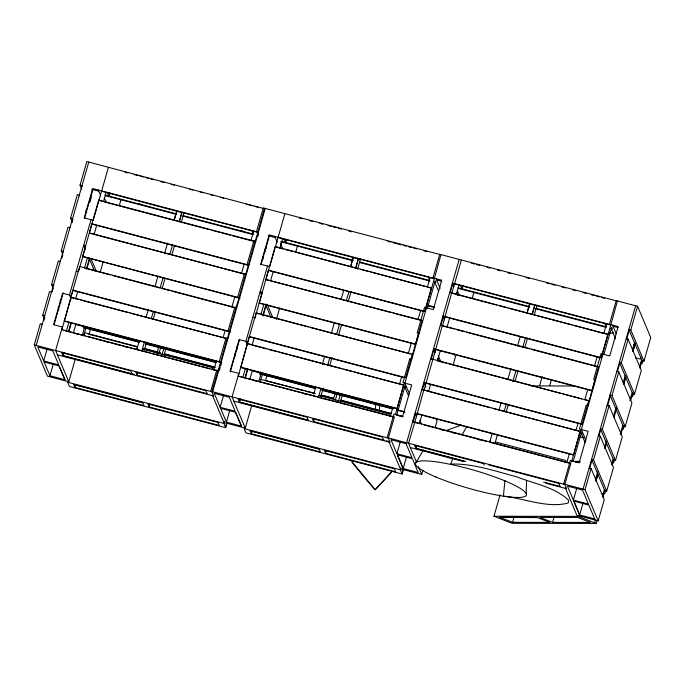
<?xml version="1.0" encoding="UTF-8"?>
<svg xmlns="http://www.w3.org/2000/svg" width="685" height="685" viewBox="0 0 685 685"><rect width="100%" height="100%" fill="white"/><g stroke="black" fill="none" stroke-linecap="round" stroke-linejoin="round"><path stroke-width="1.03" d="M375.517 410.272L375.628 403.867M379.541 410.306L379.627 404.972M526.183 493.577L526.568 480.288M504.982 480.416L503.364 496.146C524.676 498.38 546.673 508.441 568.156 503.064L568.661 500.29C554.713 486.949 534.291 483.884 516.901 476.871C495.246 471.22 473.335 463.394 450.704 464.045L452.579 459.121M634.644 345.343L635.706 345.617L642.033 360.627L643.977 361.141L630.799 329.905L628.856 329.399L635.269 344.581L634.199 344.307L634.644 345.343L632.829 351.67L635.218 343.279M75.23 359.265L68.774 381.759L47.419 376.133L34.25 344.906L40.321 323.74L42.264 324.245M44.011 318.088L42.778 315.16L49.551 291.527L51.495 292.041M53.216 288.411L51.563 284.506L58.345 260.882L60.289 261.387M62.874 254.734L61.222 250.83L68.003 227.197L69.947 227.711M72.25 222.043L70.598 218.138L77.379 194.506L79.314 195.019L79.674 195.867M81.695 189.094L80.042 185.19L86.824 161.557L264.607 208.771M36.194 345.411L88.767 162.071M43.986 320.332L44.799 317.472M52.137 291.887L53.002 288.873M61.796 258.219L62.66 255.197M72.028 222.514L72.901 219.491L72.541 218.652L70.598 218.138M43.686 360.944L37.778 346.935L52.839 350.908L58.747 364.908L43.686 360.944L47.145 348.87M54.098 324.613L63.174 292.923M84.538 218.335L89.452 201.167M89.607 201.21L92.852 189.908M91.028 219.697L69.433 295.029L71.077 298.934M216.323 361.26L213.866 369.832L218.104 370.945L220.561 362.374L64.296 321.179L70.906 297.162L227.334 338.741L235.965 307.702L79.7 266.508L71.368 295.543L62.635 293.24L53.61 324.707L62.344 327.01L55.605 350.532L68.774 381.759M235.965 307.702L239.005 298.035L82.577 256.455L98.726 200.131L254.991 241.325L245.787 274.411L241.548 273.289L244.143 264.23M70.778 298.574L61.838 329.75L218.104 370.945M229.184 331.334L72.918 290.14L70.906 297.162M78.681 271.003L85.685 246.566M248.218 264.958L91.953 223.764L89.358 232.823L245.787 274.411M93.297 220.048L108.341 167.577M49.936 375.765L44.123 361.98L59.184 365.944L64.998 379.738L49.936 375.765L53.404 363.701M66.419 330.958L68.877 322.387M75.65 298.754L77.662 291.733M84.443 268.1L87.32 258.048M94.093 234.424L96.696 225.365M106.141 192.416L103.469 201.732L98.726 200.131M68.449 331.634L71.103 322.378M86.413 268.922L89.358 258.639M68.765 331.942L71.403 322.738M86.935 268.529L89.863 258.305M134.38 374.524L62.9 355.661L63.765 352.647L62.9 355.661L131.811 373.959M109.891 192.982L109.009 196.064L107.742 193.05M73.483 332.593L75.812 324.467L84.546 326.771M100.258 271.971L103.204 261.704M119.284 205.611L121.057 199.446M82.371 335.068L84.118 328.98L83.382 327.233L139.269 341.961M83.673 335.813L85.993 327.713M84.127 335.171L84.555 332.73L137.599 346.713M89.136 333.938L90.574 328.92M74.939 387.41L73.663 384.405L142.677 402.592L143.953 405.606L74.939 387.41L75.804 384.396M136.623 349.47L137.257 347.8M144.501 342.029L141.812 350.831M179.239 221.794L181.842 212.367L257.825 232.403L255.154 241.719M137.959 372.22L137.103 375.226L135.827 372.212L205.911 390.69L207.187 393.704L136.452 375.072M181.431 221.786L184.094 212.538M149.133 406.967L147.866 403.962L217.95 422.44L219.217 425.445L149.133 406.967L149.998 403.953M211.948 369.652L212.521 367.657L142.437 349.179M225.117 330.607L223.096 337.628L224.791 338.073M231.89 306.974L234.775 296.922M250.924 240.598L253.596 231.29M57.403 354.796L213.669 395.99L211.87 391.726L217.941 370.559M220.561 362.374L227.172 338.356M239.005 298.035L245.624 274.017M257.825 232.403L264.444 208.386M212.658 391.777L265.232 208.437M219.354 370.499L220.176 367.648M220.724 365.739L221.546 362.887L221.186 362.04L219.243 361.526L226.024 337.893L227.959 338.407M257.74 236.642L258.545 233.842M220.15 407.301L214.242 393.301L229.304 397.266L235.212 411.274L220.15 407.301L223.61 395.236M230.271 371.998L239.639 339.289M261.011 264.693L265.926 247.533M266.08 247.576L269.607 235.246M267.501 266.063L245.898 341.395L247.542 345.3M223.884 423.416L67.618 382.221L69.416 386.486L225.682 427.68L223.884 423.416L224.466 421.369M241.968 377.084L238.303 376.116L247.371 343.519L403.799 385.107L400.417 384.208M412.593 354.453L256.164 312.874L247.842 341.901L239.099 339.597L230.083 371.073L238.817 373.376L232.069 396.898L245.247 428.125L223.892 422.491L212.367 395.168M254.854 318.397L275.199 246.497L431.627 288.077L427.389 286.964L430.06 277.648M241.06 366.518L249.391 336.498L405.657 377.692L412.43 354.068M259.504 302.179L262.158 292.932M269.65 280.542L265.986 279.574L268.417 270.13L424.683 311.324L431.464 287.691M269.762 266.405L284.806 213.943M226.41 422.131L220.587 408.337L235.649 412.31L241.471 426.104L226.41 422.131L229.869 410.067M225.519 427.294L226.675 423.261M225.682 427.68L227.129 422.645M245.341 368.753L242.884 377.324L262.501 382.495M254.126 338.099L252.114 345.12L266.551 348.922M263.785 304.414L260.908 314.466L298.026 324.253M273.161 271.722L270.566 280.781L315.931 292.743M279.942 248.09L282.605 238.782M244.913 377.992L247.568 368.744M262.877 315.28L266.123 303.977M245.53 377.281L247.867 369.104M263.108 315.913L266.037 305.69M308.284 420.325L239.365 402.026L240.23 399.012M286.364 239.348L285.482 242.43L284.207 239.416M249.948 378.951L252.277 370.833L261.011 373.137M260.591 371.981L260.017 373.984L315.896 388.712M245.247 428.125L251.695 405.623M276.432 319.356L279.668 308.07M295.757 251.977L297.521 245.812M258.836 381.434L260.583 375.337L259.846 373.59L315.734 388.326M260.137 382.17L262.458 374.078M265.6 380.295L267.039 375.286M251.404 433.776L250.136 430.762L319.15 448.958L320.417 451.963L251.404 433.776L252.268 430.754M320.974 388.395L318.354 397.463L337.833 402.352M355.703 268.16L358.306 258.733L434.299 278.769L426.027 307.599M384.328 440.258L313.567 421.583L314.432 418.586M357.596 269.179L360.558 258.904M325.606 453.333L324.33 450.328L394.414 468.797L395.69 471.811L325.606 453.333L326.471 450.319M392.788 407.618L390.33 416.189L350.189 405.606M401.581 376.964L399.569 383.985L354.196 372.032M411.24 343.288L408.354 353.332L410.05 353.785M420.616 310.596L418.013 319.655L393.267 313.131M233.868 401.162L390.133 442.356L388.335 438.092L394.406 416.925L238.303 376.116M240.76 367.545L397.026 408.739L403.636 384.713M259.213 303.207L415.478 344.401L422.088 320.383L265.986 279.574M434.299 278.769L440.909 254.743L263.288 207.923L256.515 231.556L258.45 232.069M395.391 414.451L404.381 383.095M411.12 359.591L418.715 333.098M426.498 307.822L404.895 383.146L409.425 393.884M396.726 415.059L405.169 385.621L405.905 387.367M427.346 308.259L435.198 280.901L435.934 282.648M396.906 453.744L390.998 439.736L406.059 443.709L411.968 457.708L396.906 453.744L400.348 441.722M406.599 442.741L459.173 259.401M415.478 413.851L413.021 422.422L412.67 421.575L570.87 463.283L564.8 484.449L566.606 488.722L545.902 483.259M424.272 383.198L422.26 390.219L421.9 389.371L580.272 431.464M433.93 349.513L431.045 359.565L430.694 358.717L589.057 400.811L585.675 399.92M443.306 316.83L440.703 325.88L440.352 325.041L598.553 366.74L591.943 390.767L435.677 349.573L442.287 325.546M452.751 283.881L450.079 293.197L449.72 292.349L608.092 334.443L604.701 333.552M400.348 469.782L244.083 428.587L245.881 432.851L402.146 474.046L400.348 469.782L400.93 467.735M421.806 415.11L419.348 423.681L414.767 422.474L423.844 389.885L428.587 391.477L430.6 384.456M424.006 390.27L435.677 349.573M455.491 294.216L451.663 292.863L442.45 325.94L447.031 327.147L449.625 318.088M451.826 293.248L461.27 260.3M406.616 456.501L403.157 468.566L418.218 472.539L412.404 458.744L397.343 454.78L403.157 468.566L397.454 454.968M401.984 473.66L403.14 469.627M402.146 474.046L403.302 470.013M440.258 350.771L437.373 360.824L446.654 363.273M459.078 285.14L456.407 294.456L496.616 305.056M465.278 461.425L415.838 448.392L416.703 445.37L415.838 448.392L465.209 461.502M462.829 285.705L461.947 288.787L460.68 285.782M388.832 441.534L400.357 468.857L421.712 474.482L422.868 470.449M435.249 427.277L437.013 421.112L435.78 418.184M453.102 364.994L455.465 356.782L454.224 353.854M472.222 298.335L473.986 292.17M490.195 440.524L489.638 442.459L492.267 433.34M494.818 443.82L497.438 434.752M532.168 314.518L534.771 305.099L610.763 325.127L602.201 354.993M534.36 314.509L537.031 305.27M597.123 520.412L596.258 523.443L512.038 523.314L493.962 516.25L500.118 494.776M539.6 385.783L542.212 376.664M549.695 385.638L551.459 379.473M512.611 522.33L549.807 522.381L537.049 517.398L499.862 517.346L512.611 522.33L514.05 517.303M564.877 462.384L565.459 460.38L495.375 441.902M566.803 462.555L569.261 453.984M576.034 430.351L578.046 423.33M584.827 399.697L587.704 389.645M594.486 366.013L597.08 356.953M606.525 324.014L603.853 333.33L573.953 325.443M552.598 522.39L590.367 522.441L577.618 517.458L539.848 517.406L552.598 522.39L554.328 516.353M417.225 413.903L573.491 455.097L580.109 431.079M588.894 400.425L582.122 424.058L423.912 382.35L425.924 387.128M607.929 334.057L601.156 357.681L442.947 315.982L444.548 319.775M610.763 325.127L617.373 301.109L439.753 254.289L432.98 277.913L441.714 280.216L433.288 309.611L424.554 307.308L417.191 332.97L419.134 333.484M571.581 461.767L580.846 429.461M587.584 405.948L595.179 379.464M602.963 354.179L581.36 429.512L585.889 440.249M573.191 461.425L581.633 431.978L582.37 433.725L580.298 433.185M603.819 354.625L611.662 327.259L612.399 329.005L610.326 328.466M573.371 500.101L567.463 486.093L582.524 490.066L588.432 504.074L573.371 500.101L576.821 488.08M583.063 489.107L635.637 305.767M589.494 468.788L591.951 460.217M599.015 435.583L600.736 429.563M610.395 395.879L607.518 405.931L607.158 405.083L609.102 405.597L622.271 436.825L615.498 460.457L613.554 459.943L600.377 428.716L602.321 429.23L615.498 460.457M617.459 371.244L619.771 363.187M629.215 330.247L626.544 339.554L626.193 338.707L628.128 339.221L641.306 370.448L634.524 394.08L632.589 393.567L619.411 362.339L621.355 362.853L634.524 394.08M565.296 487.891L576.821 515.223L598.176 520.848L585.007 489.621L591.078 468.454L589.134 467.941M593.535 459.875L591.592 459.37L604.761 490.597L606.704 491.111L593.535 459.875L600.308 436.251L598.365 435.737M602.321 429.23L609.102 405.597M611.979 395.545L610.035 395.031L623.213 426.258L625.157 426.772L611.979 395.545L618.76 371.912L616.817 371.398M621.355 362.853L628.128 339.221M630.799 329.905L637.581 306.281L616.226 300.647L609.444 324.279L618.187 326.582L609.753 355.969L601.019 353.666L593.664 379.327L595.599 379.841M583.089 502.867L579.621 514.932L594.683 518.905L588.869 505.11L573.807 501.137L579.621 514.932L573.919 501.334M634.053 344.264L634.644 342.209M632.392 350.634L634.199 344.307L632.469 350.36M595.333 480.014L597.671 471.837M604.41 448.324L606.456 441.174M613.486 416.634L616.115 407.438M623.144 382.906L625.199 375.748M595.77 481.033L597.834 473.84M605.189 448.144L606.662 443.007M614.025 417.319L616.38 409.099M623.444 384.431L625.799 376.211M596.087 480.801L597.834 474.714M623.804 384.157L625.833 377.067M640.895 357.039L640.304 359.094L635.286 357.767M594.614 522.801L595.479 519.769M602.466 496.351L604.375 489.681M611.731 464.045L613.169 459.027M620.233 434.393L622.828 425.342M629.892 400.708L632.204 392.659M639.507 367.16L641.648 359.711M602.851 497.267L604.761 490.597M612.116 464.961L613.554 459.943M620.91 434.299L623.213 426.258M630.568 400.614L632.589 393.567M639.893 368.076L642.033 360.627M605.668 490.614L604.787 493.697L602.654 493.697M613.572 463.043L614.454 459.96M623.23 429.367L624.412 425.257M633.488 393.592L632.606 396.675L630.962 396.033M642.932 360.644L642.05 363.726L640.406 363.084M598.176 520.848L604.247 499.682L591.078 468.454M606.704 491.111L613.477 467.478L600.308 436.251M625.157 426.772L631.93 403.14L618.76 371.912M643.977 361.141L650.75 337.508L637.581 306.281M136.7 349.727L139.338 340.616M146.162 317.001L148.243 309.817M155.067 286.202L158.029 275.935M164.563 253.356L167.534 243.089M151.291 318.542L153.363 311.392M160.144 287.906L163.098 277.699M169.889 254.212L172.543 245.016M179.299 221.657L181.927 212.581L101.56 191.209M144.312 350.163L146.684 341.943M153.217 319.356L155.298 312.163M162.131 288.539L165.094 278.273M171.926 254.649L174.598 245.41M156.891 353.349L158.663 347.218M158.877 353.811L160.658 347.655M161.883 355.215L163.963 348.031M164.006 355.344L165.779 349.213M239.365 402.026L238.097 399.021L307.111 417.208L308.378 420.222L239.365 402.026L240.23 399.047M313.73 394.166L315.802 386.974M322.335 364.394L324.707 356.174M331.232 333.595L334.503 322.301M341.027 299.713L343.699 290.474M355.772 268.023L358.392 258.947L278.033 237.575M327.755 364.908L329.827 357.758M336.618 334.271L339.572 324.056M346.353 300.569L349.016 291.382M320.777 396.529L323.157 388.309M329.69 365.713L332.062 357.501M338.595 334.905L341.567 324.63M348.391 301.015L351.062 291.767M333.355 399.706L335.128 393.575M335.342 400.177L337.123 394.012M338.347 401.581L340.428 394.389M340.471 401.701L342.243 395.579M499.1 409.724L501.172 402.54M507.996 378.925L510.967 368.658M517.5 346.079L520.163 336.84M504.228 411.265L506.292 404.116M512.791 381.656L516.036 370.422M522.826 346.935L525.481 337.748M532.236 314.381L534.865 305.304L454.497 283.933M506.155 412.079L508.236 404.886M515.06 381.271L518.031 370.996M524.864 347.372L527.536 338.133M109.412 195.293L110.011 193.256M285.585 242.67L286.476 239.613M462.05 289.036L462.649 286.998M89.889 202.203L91.396 197.075M416.146 462.332L423.407 450.062M462.058 434.787L466.836 426.567M447.279 430.146L461.416 425.085M601.969 332.996L604.101 332.996M609.427 333.004L613.692 333.013M531.329 385.929L573.97 385.998M579.51 437.347L583.774 437.355M573.696 461.356L580.092 461.365M575.34 461.998L579.604 462.007M575.742 462.349L579.981 462.358M493.962 516.25L578.183 516.379L596.258 523.443M499.862 517.346L537.117 517.595M471.571 263.237L474.662 264.05M476.726 264.59L479.808 265.403M487.026 267.304L490.109 268.118M497.327 270.018L500.41 270.84M507.628 272.741L510.71 273.555M526.166 277.622L529.257 278.444M546.801 283.068L549.892 283.881M551.956 284.421L555.047 285.243M562.265 287.143L565.356 287.957M572.574 289.858L575.665 290.671M582.875 292.572L585.966 293.394M591.121 294.747L594.212 295.56M596.275 296.108L599.366 296.922M601.43 297.47L604.521 298.283M299.225 217.958L302.316 218.772M309.526 220.673L312.617 221.486M319.826 223.387L322.918 224.2M328.064 225.562L331.155 226.375M333.218 226.915L336.309 227.737M338.364 228.276L341.455 229.09M348.665 230.991L351.756 231.804M387.856 241.325L390.947 242.139M393.01 242.678L401.256 244.853M403.319 245.401L406.41 246.215M408.474 246.754L411.565 247.568M413.629 248.116L416.72 248.929M423.929 250.83L427.02 251.643M124.816 172.14L127.907 172.954M134.089 174.581L138.207 175.668M140.271 176.208L143.362 177.03M145.417 177.569L148.508 178.383M150.572 178.931L153.663 179.744M160.872 181.645L163.963 182.458M171.173 184.359L174.264 185.173M189.745 189.257L192.836 190.07M200.054 191.971L203.145 192.785M210.363 194.686L213.455 195.508M220.664 197.408L223.755 198.222M246.437 204.198L252.619 205.825M254.674 206.373L257.774 207.187M610.6 324.741L452.391 283.033L453.958 286.75M434.136 278.375L269.128 234.878L260.702 264.273L269.436 266.576M80.042 185.19L81.986 185.703L82.346 186.551M257.663 232.018L92.663 188.521L84.238 217.907L92.972 220.21M613.084 326.283L618.101 327.61M436.61 279.925L441.637 281.244M268.203 235.683L275.224 237.541M91.73 189.325L98.76 191.175M457.897 287.717L528.897 306.435M536.141 308.344L606.225 326.822M138.815 203.787L141.915 204.609M240.23 230.528L243.338 231.342M281.424 241.36L353.46 260.351M359.676 261.987L429.76 280.465L428.493 277.451M104.959 194.994L175.968 213.711M183.212 215.621L253.296 234.099M458.205 288.359L529.608 307.18M535.816 308.824L606.191 327.37M280.704 241.719L352.107 260.548M359.351 262.458L429.726 281.004M105.267 195.636L176.679 214.456M182.886 216.092L253.253 234.647M255.788 241.377L253.844 240.872L247.071 264.496L249.006 265.009M498.68 305.596L506.934 307.77M508.989 308.318L571.889 324.895M276.278 247.131L283.033 248.912M285.097 249.451L293.343 251.626M295.406 252.166L358.306 268.751M360.37 269.291L368.616 271.466M370.679 272.013L426.361 286.69M104.505 201.998L209.678 229.732M211.742 230.271L219.988 232.446M222.051 232.986L230.297 235.16M232.361 235.708L254.306 241.497M265.3 248.287L266.362 248.569M427.517 305.159L434.761 307.068M428.134 305.878L434.316 307.505M445.053 316.881L600.471 357.853M268.58 270.515L423.998 311.487M92.115 224.158L248.381 265.352M246.412 274.068L244.468 273.555L237.695 297.187L239.63 297.701L239.99 298.549M448.067 327.413L454.249 329.048M456.313 329.588L464.558 331.763M466.622 332.311L529.522 348.888M531.586 349.436L597.868 366.912M317.994 293.283L391.203 312.583M418.86 319.878L420.556 320.323M90.437 233.457L128.121 243.389M130.184 243.937L240.521 273.015M262.081 292.238L260.137 291.724L261.37 294.653M85.616 245.872L83.673 245.358L85.317 249.263M591.78 390.373L433.571 348.665L435.172 352.458M259.05 302.821L415.315 344.016M61.222 250.83L63.166 251.335L63.525 252.183M82.577 256.455L238.842 297.65M236.753 307.753L234.809 307.24L228.036 330.872L229.98 331.386L230.331 332.234M448.718 363.821L561.109 393.447M563.173 393.986L571.418 396.161M573.482 396.709L581.728 398.884M259.076 313.978L256.164 312.874M300.09 324.793L308.336 326.968M310.399 327.516L373.299 344.093M375.363 344.641L407.327 353.066M85.471 268.374L110.216 274.899M112.28 275.438L159.708 287.948M161.771 288.488L170.026 290.663M172.081 291.211L235.28 307.865M588.244 405.503L586.3 404.989L579.416 428.998L588.158 431.302L579.133 462.777L570.399 460.474L563.652 483.987L585.007 489.621M411.779 359.145L409.835 358.632L402.951 382.641L411.685 384.936L402.66 416.411L393.926 414.108L387.188 437.629L564.8 484.449M252.782 317.386L254.726 317.9M76.318 271.02L78.253 271.534M51.563 284.506L53.507 285.02L53.867 285.868M426.019 383.249L581.437 424.22M249.554 336.892L404.124 377.64M73.081 290.526L229.347 331.72M429.615 391.751L490.451 407.789M492.515 408.337L529.633 418.115M531.697 418.663L539.943 420.838M542.006 421.378L579.424 431.242M251.198 344.88L247.371 343.519M268.614 349.47L276.86 351.645M278.923 352.184L287.178 354.359M289.241 354.907L341.824 368.77M343.887 369.309L352.133 371.484M71.985 297.787L78.741 299.568M80.804 300.116L128.241 312.617M130.296 313.165L203.505 332.465M205.569 333.004L213.823 335.179M215.878 335.727L222.068 337.354M573.328 454.712L415.127 413.004L416.728 416.797M240.598 367.151L396.863 408.346M42.778 315.16L44.722 315.674M64.133 320.794L220.399 361.988M321.941 389.962L393.344 408.782M397.488 409.878L404.732 411.788M145.477 343.596L215.844 362.151M322.104 390.347L392.479 408.902M397.651 410.264L404.895 412.173M83.544 327.618L139.432 342.354M145.64 343.99L216.006 362.536M315.091 393.344L261.182 379.481M321.282 394.98L333.655 398.242M340.873 400.143L391.4 413.457M396.555 414.819L402.737 416.454M143.781 348.34L160.281 352.689M164.409 353.777L214.927 367.1M266.362 380.843L282.914 385.21M284.986 385.758L293.266 387.941M295.338 388.481L303.618 390.664M305.681 391.212L314.997 393.669M321.205 395.305L332.593 398.302M340.873 400.485L389.508 413.312M396.752 415.221L402.96 416.857M88.862 334.212L137.497 347.03M143.704 348.665L160.264 353.032M164.4 354.128L170.616 355.763M172.68 356.303L180.96 358.486M183.032 359.034L215.116 367.494M318.902 395.536L388.986 414.014L389.936 416.274M218.729 370.611L216.785 370.097L210.715 391.263L388.335 438.092M423.476 424.777L486.461 441.38M490.426 442.424L494.741 443.563M495.777 443.829L570.185 463.445M264.564 383.035L312.06 395.562M313.096 395.827L317.412 396.966M339.897 402.9L348.126 405.066M391.178 416.411L392.873 416.865M63.671 330.238L74.674 333.141M76.737 333.681L85 335.856M87.064 336.403L150.049 353.006M152.104 353.546L199.455 366.03M201.51 366.578L209.747 368.744M441.226 429.692L444.317 430.505M451.526 432.406L454.617 433.22M477.274 439.196L480.365 440.01M253.424 380.346L256.515 381.16M263.725 383.061L266.816 383.874M302.864 393.378L305.955 394.192M75.924 333.706L79.015 334.52M99.616 339.957L102.707 340.77M104.771 341.31L107.862 342.123M115.071 344.024L118.162 344.846M125.372 346.747L128.463 347.56M34.25 344.906L211.87 391.726M488.765 464.944L558.849 483.413L560.116 486.427L543.625 482.077M386.391 440.806L389.5 441.619M410.341 447.528L463.12 461.433M250.136 430.762L319.073 449.12M73.663 384.405L142.608 402.763M235.46 412.421L241.471 426.104M58.996 366.064L64.998 379.738M612.587 325.11L616.235 333.758M611.097 328.183L615.627 338.921M604.958 323.817L605.908 326.069M581.068 432.903L585.187 442.664M565.459 460.38L566.409 462.632M457.212 290.38L459.275 295.261M456.381 292.486L457.589 295.355M436.114 278.744L440.155 288.325M434.624 281.818L438.742 291.579M438.391 356.012L440.866 361.868M484.218 465.081L483.576 463.574L414.562 445.378L415.838 448.392M437.655 358.358L438.905 361.303M419.948 420.35L421.592 424.255M404.595 386.537L408.714 396.298M414.767 422.474L408.534 443.255L416.771 462.777M412.661 420.667L413.449 422.534M418.415 466.682L421.712 474.482M383.651 440.061L382.384 437.056L312.3 418.578L313.567 421.583M280.336 243.038L282.802 248.895M274.728 236.359L277.194 242.207M264.333 250.093L265.155 252.046M252.029 231.093L252.979 233.345M262.355 256.961L263.186 258.921M267.433 304.919L272.784 317.609M265.489 304.414L270.84 317.095M236.548 346.961L237.378 348.93M234.535 353.982L235.366 355.952M212.521 367.657L213.472 369.909M104.283 197.648L106.338 202.529M98.263 189.993L100.729 195.841M85.89 210.595L86.721 212.564M90.968 258.562L96.32 271.243M89.024 258.048L94.376 270.738M131.914 373.856L130.647 370.85L61.633 352.655L62.9 355.661M60.083 300.604L60.914 302.565M58.071 307.625L58.893 309.586M391.563 471.956A111.321 1.901 -47.2 0 0 375.175 489.724A111.321 27.186 48.8 0 1 351.85 461.733A111.321 2.74 50.3 0 1 375.175 489.724A111.321 6.405 -47.6 0 0 391.64 472.025M176.73 211.211L174.084 220.433L176.739 211.22M353.195 257.577L350.549 266.799L353.212 257.577M529.659 303.934L527.013 313.165L529.676 303.943M435.806 476.965A57.694 9.419 16 0 0 525.737 496A57.694 9.419 16 0 0 451.287 464.533A57.694 9.419 16 0 0 435.806 476.965"/></g></svg>
